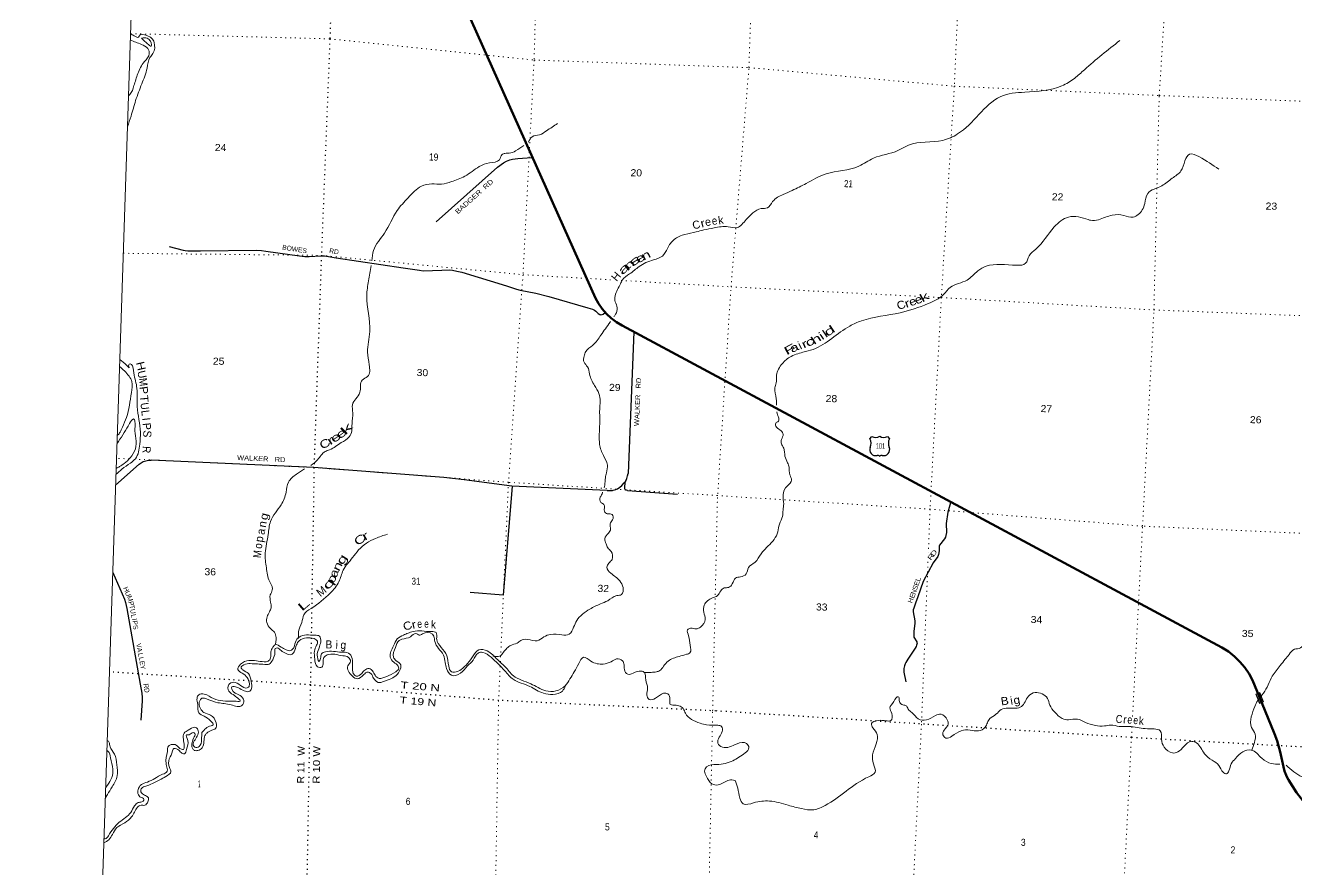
# Model space of a CAD drawing. Header units: feet. Extents: x -751810 to -497223, y -177792 to 12311.
# Drawn here: x -751810 to -720252, y -112651 to -91709 of the extents above; entities that cross this region are included whole.
import ezdxf
from ezdxf.enums import TextEntityAlignment as Align

# ---------------------------------------------------------------- set-up
doc = ezdxf.new("R2010")
doc.units = ezdxf.units.FT
doc.header["$LTSCALE"] = 80
doc.linetypes.add('DOTTED', pattern=[1.5, 0.3, -1.2])
for name, color, linetype, lineweight in [('16', 7, 'Continuous', 25), ('20', 7, 'Continuous', 70), ('29', 7, 'Continuous', 25), ('39', 7, 'Continuous', 13), ('4', 7, 'Continuous', 13), ('57', 7, 'Continuous', 13), ('6', 7, 'DOTTED', 25), ('7', 7, 'DOTTED', 13)]:
    doc.layers.add(name, color=color, linetype=linetype, lineweight=lineweight)
doc.layers.add('30', color=7, linetype='Continuous')
doc.layers.add('41', color=7, linetype='Continuous')

msp = doc.modelspace()

# ---------------------------------------------------------------- linework, layer by layer
at = {"layer": '16'}
for p, q in [((-730844.41, -101964.9), (-730793.1, -101906.14)), ((-730601.34, -101900.17), (-730601.62, -101900.37)), ((-730409.25, -101906.05), (-730357.86, -101964.9))]:
    msp.add_line(p, q, dxfattribs=at)
for centre, radius, start, end in [((-730702.02, -101748.48), 182.07, 239.97227, 303.45418), ((-730500.24, -101748.98), 181.52, 236.33975, 300.08743), ((-730500.25, -101748.48), 182.07, 236.54582, 236.59441), ((-730698.2, -102230.43), 151.42, 159.09177, 283.81923), ((-731037.39, -102075.53), 222.05, 332.97043, 29.75871), ((-730504.08, -102230.43), 151.42, 256.18077, 20.90823), ((-730164.89, -102075.53), 222.05, 150.24129, 207.02957)]:
    msp.add_arc(centre, radius, start, end, dxfattribs=at)
for centre, major_axis, start_param, end_param in [((-730642.86, -102429.25), (-19.56, 51.67), 4.95877769, 6.28318531), ((-730559.41, -102429.25), (19.56, 51.67), 0, 1.32637542)]:
    msp.add_ellipse(centre, major_axis=major_axis, ratio=0.929097, start_param=start_param, end_param=end_param, dxfattribs=at)
at = {"layer": '20'}
msp.add_lwpolyline([(-720021.85, -111038.9), (-720254, -110741.03), (-720453.75, -110420.54), (-720484.01, -110364.64), (-720509.7, -110310.02), (-720548.78, -110205.88), (-720576.75, -110098.24), (-720658.2, -109729.14), (-720734.14, -109456.56), (-720797.89, -109286.04), (-721116.81, -108510.88), (-721345.34, -107955.4), (-721429.59, -107797.68), (-721535.89, -107639.64), (-721658.13, -107493.58), (-721794.97, -107361.1), (-721944.9, -107243.64), (-722106.29, -107142.51), (-736994.33, -99155.25), (-737134.19, -99071.16), (-737264.49, -98972.91), (-737383.8, -98861.58), (-737490.83, -98738.39), (-737584.39, -98604.68), (-737658.18, -98472.66), (-741007.18, -90981.04)], dxfattribs=at)
at = {"layer": '29'}
for p, q in [((-740085.81, -95220.83), (-741611.59, -96579.82)), ((-736702.03, -99312.07), (-736846.04, -102820.83)), ((-736860.12, -103246.74), (-735617, -103339.39))]:
    msp.add_line(p, q, dxfattribs=at)
for points in [[(-740085.81, -95220.83), (-739943.46, -95116.38), (-739870.5, -95073.08), (-739785.16, -95042.14), (-739717.15, -95026.06), (-739587.29, -95007.5), (-739354.79, -94992.65), (-739227.82, -94987.1)], [(-748243.23, -97189.27), (-747891.63, -97282.93), (-747843.41, -97294.06), (-747776.63, -97299.01), (-747461.26, -97297.78), (-746081.12, -97282.93), (-745947.57, -97290.35), (-745838.73, -97307.67), (-745007.21, -97421.02), (-744872.42, -97442.06), (-744813.52, -97445.02), (-744765.28, -97441.31), (-744478.37, -97421.51), (-744385.63, -97422.75), (-744285.45, -97441.31), (-744097.47, -97471), (-742428.62, -97726.28)], [(-742428.62, -97726.28), (-742028.49, -97784.06), (-741934.51, -97793.96), (-741474.46, -97779.11), (-741291.43, -97774.16), (-741207.33, -97784.06), (-741098.5, -97803.86), (-740974.84, -97833.55), (-739866.76, -98170.1), (-739621.9, -98251.76), (-739530.38, -98274.04), (-739134.64, -98353.22), (-738818.05, -98432.41), (-737844.79, -98710.53)], [(-737844.79, -98710.53), (-737728.54, -98747.92), (-737680.92, -98770.82), (-737651.86, -98794.94), (-737587.55, -98854.33), (-737550.45, -98881.55), (-737543.65, -98883.42), (-737525.72, -98886.5), (-737495.42, -98883.42), (-737468.83, -98871.65), (-737418.28, -98826.82)], [(-749571.16, -103116.81), (-748984.96, -102592.29), (-748937.97, -102560.12), (-748883.55, -102530.42), (-748851.4, -102518.05), (-748789.56, -102500.72), (-748749.99, -102493.3), (-748691.6, -102493.99)], [(-741425.82, -102927.26), (-744645.63, -102676.05), (-748691.6, -102493.99)], [(-736878.3, -102950.48), (-736858.52, -102883.67), (-736846.04, -102820.83)], [(-737370.94, -103243.42), (-739733.28, -103139.01), (-740920.43, -102984.51), (-741425.82, -102927.26)], [(-739721.62, -103139.53), (-739947.46, -105846.77), (-740770.05, -105777.74)], [(-737370.94, -103243.42), (-737272.56, -103248.48), (-737236.07, -103242.91), (-737221.47, -103240.64), (-737185, -103230.12), (-737148.51, -103219.61), (-737113.28, -103205.37), (-737051.44, -103165.78), (-737006.92, -103126.19), (-736942.61, -103056.89), (-736923.43, -103029.06), (-736878.3, -102950.48)], [(-736860.12, -103246.74), (-736886.33, -103241.88), (-736902.41, -103234.46), (-736919.72, -103218.37), (-736925.91, -103203.52), (-736927.14, -103156.5), (-736917.25, -103064.94), (-736909.83, -103035.24), (-736902.41, -103015.45), (-736878.3, -102950.48)], [(-728839.97, -103554.87), (-728910.76, -103785.06), (-728950.33, -104062.23), (-728939.56, -104291.04), (-728955.64, -104364.06), (-728968.88, -104402.48), (-728991.15, -104444.55), (-729117.29, -104602.93), (-729127.18, -104622.73), (-729128.42, -104646.25), (-729128.42, -104745.24), (-729138.31, -104834.33), (-729159.34, -104887.52), (-729276.82, -105042.2), (-729524.16, -105507.44), (-729652.78, -105883.59), (-729712.76, -106037.86), (-729754.19, -106163.21), (-729769.03, -106210.23), (-729771.51, -106259.74), (-729729.45, -106477.49), (-729731.93, -106536.9), (-729751.72, -106744.77), (-729756.66, -106848.7), (-729751.72, -106883.36), (-729682.46, -107002.14), (-729675.66, -107020.05), (-729673.8, -107038), (-729676.9, -107059.65), (-729686.16, -107082.55), (-729695.45, -107112.85), (-729722.04, -107160.52), (-729900.12, -107427.78), (-729956.39, -107513.76), (-729973.09, -107547.79), (-729989.17, -107596.06), (-729997.82, -107628.22), (-730003.39, -107664.71), (-730004.01, -107713.59), (-729999.06, -107754.44), (-729956.63, -107993.45)], [(-749642.64, -105281.31), (-749353.51, -105945.45), (-749326.3, -106027.11), (-749294.14, -106173.12), (-748957.76, -108053.87), (-748923.13, -108271.64), (-748908.29, -108380.53), (-748908.29, -108464.67), (-748948.08, -108945.79)]]:
    msp.add_lwpolyline(points, dxfattribs=at)
at = {"layer": '39'}
for points in [[(-749201.06, -91909.82), (-749196.85, -91913.69), (-749113.64, -91964.33), (-748997.97, -91994.65), (-748989.48, -91970.77), (-748798.82, -91960.48), (-748667.92, -92031.17), (-748615.76, -92130.38), (-748643.26, -92404.37), (-748717.36, -92501.1), (-748790.83, -92768.17), (-748920.87, -93158.37), (-749073.44, -93572.17), (-749187.33, -93956.67), (-749277.37, -94221.22)], [(-749206.53, -92072.71), (-748929.49, -92180.34), (-748771.17, -92283.63), (-748733.6, -92410.61), (-748855.77, -92606.59), (-749018.05, -92903.98), (-749114.16, -93200.67), (-749219.54, -93422.06), (-749238.69, -93443.77), (-749242.46, -93449.42), (-749252.19, -93458.42)], [(-748924.42, -92026.15), (-748784.07, -92024.89), (-748703.42, -92102.62), (-748680.85, -92177.2), (-748687.77, -92223.15), (-748729.54, -92206.3), (-748824.13, -92124.3), (-748893.04, -92060.83), (-748924.42, -92026.15)], [(-724638.53, -92081.27), (-725519, -92807.43), (-725765.81, -93021.01), (-726080.21, -93205.21), (-726999.5, -93363.53), (-727597.06, -93472.05), (-728137.22, -93920.33), (-728665.99, -94400.9), (-729038.02, -94559.93), (-729884.38, -94679.6), (-730147.68, -94814.7), (-730754.8, -95001.18), (-731119.61, -95200.43), (-731933.33, -95392.87), (-732425.15, -95627.7), (-732775.45, -95803.18), (-732995.87, -95899.05), (-733260.08, -96080.23), (-733389.47, -96235.99), (-733544.13, -96251), (-733746.8, -96361.24), (-733918.47, -96526.2), (-734140.92, -96724.22), (-734361.03, -96703.88), (-734712.4, -96731.06), (-734968.01, -96782.15), (-735157.45, -96832.54), (-735437.31, -96893.19), (-735702.42, -97018.24), (-735871.2, -97239.36), (-735993.25, -97429.33), (-736213.59, -97521.19), (-736573.79, -97690.47), (-736809.99, -97874.2), (-736991.41, -98024.94), (-737035.36, -98118.25), (-737110.33, -98259.05), (-737169.67, -98420.2), (-737166.52, -98564.53), (-737117.37, -98713.78), (-737158.67, -98875.28), (-737199.19, -98932.65)], [(-738600.17, -94142.1), (-738870.39, -94323.16), (-739046.72, -94419.89), (-739230.16, -94470.4), (-739323.35, -94601.82)], [(-739434.11, -94686.43), (-739640.07, -94821.05), (-739799.62, -94880.04), (-739903.9, -94882), (-739978.8, -94918.61), (-740041.35, -95039.62), (-740289.51, -95118.91), (-740541.91, -95210.15), (-740901.54, -95451.57), (-741230.93, -95583.38), (-741476.72, -95644.69), (-741721.2, -95639.9), (-741974.89, -95695.04), (-742309.43, -95985.05), (-742580.32, -96300.35), (-742894.14, -96859.27), (-743167.3, -97288.74), (-743210.48, -97546.75)], [(-722184.09, -95273.34), (-722675.09, -94963.15), (-722906.43, -94902.51), (-723021.91, -95064.56), (-723123.2, -95319.06), (-723339.32, -95501.18), (-723595.59, -95686.51), (-723946.21, -95878.02), (-724021.29, -96125.02), (-724084.63, -96286.09), (-724312.7, -96463.96), (-724540.39, -96421.43), (-724826.95, -96415.81), (-725171.97, -96527.28), (-725366.75, -96543.5), (-725422.54, -96526.37), (-725912.43, -96462.67), (-726268.13, -96708.18), (-726728.16, -97260.23), (-726889.81, -97425.38), (-726977.64, -97608.01), (-727201.19, -97659.74), (-727959.47, -97684.95), (-728162.21, -97799.2), (-728433.32, -98024.33), (-728845.86, -98204.6), (-729019.86, -98385.54), (-729401.21, -98610.51), (-730093.34, -98837.4), (-731055.55, -99036.96), (-731344.78, -99165.55), (-732254.41, -99744.85), (-732510.46, -99817.98), (-732835.64, -99939.85), (-733047.95, -100132.07), (-733165.99, -100422.31), (-733171.02, -100574.5), (-733203.58, -100700.1), (-733170.85, -100969.25), (-733161.39, -101132.75)], [(-743229.78, -97668.31), (-743290.6, -98045.77), (-743335.97, -98411.57), (-743261.47, -99302.72), (-743317.71, -99812.59), (-743273.95, -100132.05), (-743315.75, -100419.78), (-743449.76, -100505.32), (-743505.95, -100810.8), (-743692.48, -101117.73), (-743680.43, -101318.35), (-743701.88, -101590.45), (-743709.31, -101762.63), (-743768.53, -101917.77), (-743967.78, -102058.13), (-744258, -102236.8), (-744369.13, -102280.71), (-744555.59, -102483.44), (-744722.97, -102623.73)], [(-737282.91, -99051.18), (-737296.87, -99070.95), (-737521.79, -99393.16), (-737729.29, -99645.58), (-737894.75, -99800.64), (-737941.07, -99911.94), (-737942.01, -100060.2), (-737854.18, -100180.15), (-737803.54, -100355.47), (-737680.91, -100640.41), (-737570.62, -100840.95), (-737552.42, -101236.06), (-737551.49, -101592.75), (-737553.63, -102103.68), (-737460.89, -102380.02), (-737361.35, -102616.41), (-737383.17, -102806.35), (-737411.69, -102930.02), (-737427.46, -103118.07), (-737442.93, -103182.03)], [(-749468.14, -99997.22), (-749278.64, -100162.66), (-749235.27, -100199.58), (-749245.94, -100131.24), (-749207.39, -100107.95), (-749130.34, -100265.76), (-749047.97, -100660.12), (-749031.87, -101161.38), (-748954.36, -101800.11), (-748970.27, -102096.36), (-749079.68, -102456.9), (-749204.11, -102564.68), (-749415.67, -102718.83), (-749562.34, -102849.27)], [(-749473.84, -100168.91), (-749237.41, -100407.93), (-749165.97, -100545.59), (-749177.4, -100817.88), (-749301.93, -101434.62), (-749402.89, -101673.1), (-749461.55, -101800.19), (-749515.22, -101869), (-749530.37, -101881.79)], [(-733154.08, -101296.88), (-733136.65, -101366.67), (-733104.25, -101451.47), (-733117.79, -101527.35), (-733182.91, -101576.17), (-733162.82, -101674.75), (-733050.35, -101765.12), (-732999.96, -101852.27), (-733036.58, -101979.8), (-733040.77, -102089.92), (-732984.69, -102193.22), (-732952.6, -102394.22), (-732887.77, -102561.81), (-732851.81, -102668.72), (-732831.5, -102857.47), (-732790.01, -102988.53), (-732893.07, -103130.79), (-733001.81, -103357.09), (-732984.19, -103579.85), (-733001.24, -103731.81), (-733014.37, -103887.85), (-733090.37, -104080.73), (-733128.26, -104272.35), (-733367.77, -104622.33), (-733548.06, -104817.17), (-733700.61, -105028.59), (-733855.49, -105155.8), (-733918.84, -105316.87), (-734060.66, -105392.24), (-734177.45, -105418), (-734260.55, -105564.66), (-734354.49, -105650.98), (-734461.01, -105664.93), (-734548.58, -105733.34), (-734625.15, -105854.07), (-734750.55, -105909.73), (-734956.65, -106092.04), (-734970.09, -106264.11), (-734933.6, -106445.16), (-735049.6, -106633.25), (-735156.76, -106679.24), (-735294.76, -106662.51), (-735369.7, -106701.12), (-735344.63, -106851.89), (-735309.21, -107087.03), (-735310.87, -107271.35), (-735393.83, -107309.8), (-735583.31, -107362.19), (-735852.22, -107477.15), (-735967.03, -107605.15), (-736063.45, -107715.47), (-736144.2, -107743.95), (-736276.82, -107759.38), (-736435.98, -107764.76)], [(-749537.15, -102088.29), (-749262.06, -101647.8), (-749173.07, -101507.28), (-749126.22, -101470.12), (-749089.34, -101530.96), (-749092.88, -101709.23), (-749065.68, -101954.22), (-749078.87, -102214.46), (-749207.54, -102434.36), (-749356.69, -102575.71), (-749470.46, -102651.63), (-749557.36, -102697.9)], [(-744880.44, -102711.25), (-744880.88, -102711.51), (-745081.94, -102841.83), (-745278.3, -103038.36), (-745339.42, -103289.64), (-745461.94, -103603.84), (-745724.65, -104011.48), (-745783.28, -104338.95), (-745856.52, -104796.39), (-745827.78, -105165.65), (-745748.18, -105497.84), (-745686.61, -105627.29), (-745680.18, -105707.56), (-745730.91, -105838.82), (-745722.35, -106013.32), (-745711.11, -106153.81), (-745753.26, -106257.18), (-745809.87, -106382.31), (-745816.67, -106522.44), (-745727.39, -106670.47), (-745629.03, -106764.57), (-745587.53, -106895.63), (-745595.93, -107015.69), (-745612.61, -107071.12)], [(-737479.74, -103291.1), (-737493.8, -103329.17), (-737537.59, -103414.48), (-737524.07, -103540.98), (-737448.96, -103594.55), (-737432.3, -103765.2), (-737363.32, -103824.67), (-737239.36, -103841.12), (-737232.01, -103975.52), (-737292.11, -104074.53), (-737282.6, -104200.96), (-737336.81, -104306.1), (-737425.76, -104444.62), (-737396.17, -104569.44), (-737350.07, -104670.53), (-737269.58, -104756.27), (-737245.47, -104955.12), (-737325.53, -105049.73), (-737375.66, -105150.94), (-737278.29, -105295.12), (-737053.62, -105489.88), (-736972.73, -105655.78), (-737010.22, -105827.37), (-737129.05, -105855.1), (-737354.07, -105980.94), (-737536.06, -106059.53), (-737797.23, -106188.66), (-738123.67, -106474.82), (-738199.04, -106635.65), (-738308.79, -106811.84), (-738489.54, -106828.34), (-738767.97, -106816.87), (-738937.61, -106879.67), (-739101.84, -106972.63), (-739343.76, -106939.84), (-739512.76, -106970.59), (-739602.25, -107034.96), (-739761.68, -107087.95), (-739855.33, -107160.25)], [(-742822.17, -104330.85), (-743116.93, -104435.29), (-743537.6, -104721.6), (-743687.71, -104911.02), (-743920.48, -105225.07), (-744028.38, -105509.5), (-744240.44, -105789.88), (-744717.16, -106173.28), (-744900.74, -106331.99), (-744946.61, -106521.46), (-745029.22, -106744.26), (-745027.08, -106838.48), (-745035.73, -106894.99)], [(-721126.45, -108342.89), (-721073.39, -108275.74), (-720854.49, -107853.22), (-720656.82, -107590.58), (-720533.36, -107430.7), (-720438.83, -107314.32), (-720305.98, -107186.68), (-720154.93, -107151.57), (-720036.24, -107029.66), (-719882.27, -106948.52), (-719837.71, -106825.15), (-719847.28, -106600.54), (-719825.32, -106302.4), (-719743.23, -106005.44), (-719630.1, -105961.57)], [(-738406.46, -108094.36), (-738639.5, -108220.04), (-738894, -108215.06), (-739265.43, -108041.46), (-739696.49, -107842.65), (-739904.49, -107616.16), (-740091.44, -107440.17), (-740345.8, -107226.79), (-740551.77, -107200.71), (-740694.99, -107346.18), (-740831.07, -107535.88), (-740990.44, -107687.05), (-741158.16, -107753.9), (-741230.1, -107742.47), (-741301.46, -107600.8), (-741350.55, -107347.36), (-741486.72, -107138.3), (-741599.09, -106941.73), (-741596.98, -106835.57), (-741611.77, -106773.16), (-741729.53, -106746.81), (-742184.43, -106742.43), (-742310.49, -106785.71), (-742425.27, -106832.75), (-742577.08, -106926.57), (-742670.76, -107101.07), (-742750.48, -107380.04), (-742666.74, -107503.91), (-742558.48, -107604.22), (-742543.44, -107654.61), (-742617.34, -107741.33), (-742840.28, -107863.2), (-742937.14, -107895.37), (-743031.61, -107907.54), (-743130.33, -107831.47), (-743192.3, -107722.05), (-743277.4, -107666.28), (-743386.37, -107702.22), (-743460.14, -107782.93), (-743595.88, -107854.41), (-743670.63, -107782.81), (-743691.57, -107626.1), (-743699.37, -107413.55), (-743790.93, -107279.5), (-743960.91, -107258.14), (-744363.65, -107248.24), (-744458.87, -107298.47), (-744485.23, -107414.18), (-744526.74, -107485.5), (-744553.6, -107424.86), (-744556.31, -107258.49), (-744496.62, -107079.32), (-744481.37, -106917.31), (-744512.31, -106860.6), (-744622.09, -106836.4), (-745013.93, -106882.83), (-745106.58, -107005.25), (-745176.33, -107186.23), (-745229.07, -107217.25), (-745337, -107201.11), (-745461.9, -107130.53), (-745609.11, -107073.55), (-745666.46, -107134.54), (-745714.86, -107249.81), (-745721.85, -107399.96), (-745783.64, -107482.91), (-745884.16, -107496.97), (-746260.38, -107463.55), (-746466.69, -107555.69), (-746535.41, -107684.59), (-746427.06, -107780.89), (-746300.92, -107889.56), (-746247.84, -108042.89), (-746269.47, -108122.62), (-746308.02, -108145.91), (-746469.19, -108084.64), (-746648.02, -108004.99), (-746761.44, -108062.88), (-746756.69, -108227.29), (-746618.49, -108334.2), (-746509.98, -108422.49), (-746478.64, -108459.17), (-746480.92, -108473.15), (-746535.14, -108478.1), (-746671.33, -108471.42), (-747139.17, -108408.15), (-747371.52, -108297.4), (-747506.18, -108314.8), (-747549.94, -108398.1), (-747533.05, -108556.73), (-747501.08, -108763.75), (-747372.41, -108846.42), (-747204.47, -108969.94), (-747152.16, -109061.14), (-747196.68, -109082.31), (-747332.3, -109147.78), (-747432.64, -109254.02)], [(-738406.46, -108094.36), (-738479.19, -108223.19), (-738715.36, -108304.72), (-738949.38, -108278.09), (-739290.75, -108105.09), (-739698.25, -107930.79), (-739908.56, -107720.27), (-740250.72, -107384.95), (-740452.77, -107262.76), (-740571.36, -107278.47), (-740695.14, -107454.38), (-740838.36, -107599.86), (-741008.31, -107778.87), (-741235.86, -107830.52), (-741354.88, -107665.88), (-741387.92, -107512.95), (-741432.39, -107329.73), (-741646.17, -106990.9), (-741667.71, -106864.24), (-741706.75, -106811.38), (-741953.16, -106802.54), (-742034.03, -106837.02), (-742075.64, -106812.16), (-742117.36, -106793.31), (-742251.25, -106872.84), (-742460.97, -106934.86), (-742533.79, -106967.5), (-742621.42, -107140.11), (-742674.29, -107379.53), (-742611.84, -107464.91), (-742493.64, -107569.42), (-742522.75, -107723.15), (-742652.03, -107872.9), (-742826, -107951.65), (-742920.82, -107981.85), (-743005.62, -108012.25), (-743165.87, -107904.91), (-743231.73, -107789.41), (-743311.17, -107751.78), (-743410.64, -107813.95), (-743569.1, -107919.05), (-743692.02, -107850.52), (-743803.27, -107597.86), (-743736.76, -107478.94), (-743791.04, -107385.7), (-743926.59, -107346.97), (-744321.12, -107327.22), (-744398.5, -107387.82), (-744417.12, -107517.7), (-744449.41, -107629.28), (-744559.43, -107617.11), (-744625.86, -107429.45), (-744633.98, -107232.92), (-744580.9, -107083.68), (-744560.95, -106987.89), (-744643.84, -106922.14), (-744829.93, -106904.47), (-745011.72, -106973.04), (-745079.92, -107075.9), (-745141.53, -107251.03), (-745211.02, -107317.8), (-745332.74, -107289.36), (-745461.64, -107218.71), (-745560.57, -107152.65), (-745609.02, -107169.73), (-745616.9, -107263.76), (-745670.62, -107445.05), (-745760.99, -107553.49), (-745867.39, -107561.42), (-746227.86, -107542.33), (-746384.77, -107569.32), (-746454.41, -107644.1), (-746413.37, -107697), (-746274.88, -107789.88), (-746204.6, -107985.63), (-746198.09, -108162.09), (-746259.64, -108233.02), (-746377.55, -108214.68), (-746516.51, -108145.83), (-746624.04, -108109.66), (-746684.32, -108116.5), (-746683.43, -108172.62), (-746482.18, -108334.86), (-746388.38, -108456.93), (-746434.9, -108578.25), (-746703.26, -108564.98), (-747028.95, -108510.5), (-747299.85, -108423.04), (-747427.74, -108402.5), (-747474.75, -108447.66), (-747462.9, -108658.29), (-747376.55, -108752.16), (-747211.5, -108819.52), (-747076.98, -109010.51), (-747091.87, -109154.49), (-747184.84, -109192.75), (-747308.56, -109264.46)], [(-739855.33, -107160.25), (-739941.45, -107256.75), (-740037.66, -107357.06), (-740108, -107365.7), (-740201.82, -107345.83)], [(-734193.04, -110437.22), (-734341.29, -110432.31), (-734608.28, -110551.32), (-734766.11, -110524.18), (-734900.8, -110341.2), (-734950.31, -110209.98), (-734900.03, -110100.76), (-734646.34, -110045.61), (-734247.49, -109949.23), (-733942.92, -109754.82), (-733848.15, -109626.43), (-733904.24, -109523.14), (-734142.94, -109530.48), (-734507.4, -109611.51), (-734617.75, -109515.17), (-734584.79, -109369.53), (-734513.78, -109226.65), (-734525.3, -109100.19), (-734618.97, -109072.3), (-734897.36, -109058.83), (-735058.96, -109019.6), (-735422.94, -108774.01), (-735480.75, -108656.66), (-735587.61, -108586.43), (-735733.61, -108569.55), (-735799.5, -108556.23), (-735809.22, -108439.82), (-735858.33, -108288.57), (-735966.39, -108278.44), (-736167.24, -108398.74), (-736324.19, -108427.73), (-736382.19, -108320.39), (-736362.86, -108154.45), (-736408.81, -107945.15), (-736439.29, -107764.21), (-736518.7, -107724.59), (-736886.85, -107789.51), (-736927.73, -107728.59), (-736946.71, -107573.93), (-736986.72, -107468.95), (-737134.22, -107425.98), (-737265.87, -107493.53), (-737467.49, -107551.7), (-737768.77, -107479.67), (-737953.3, -107383.88), (-738074.64, -107537.8), (-738290.77, -107922.3), (-738406.46, -108094.36)], [(-720666.87, -110032.02), (-720879.51, -110018.84), (-721113.5, -109890.01), (-721378.04, -109684.45), (-721585.4, -109728.48), (-721767.1, -109893.24), (-721871.93, -110023.43), (-721931.66, -110204.61), (-721991.21, -110275.58), (-722074.66, -110237.87), (-722179.56, -110069.5), (-722347.35, -109937.97), (-722540.58, -109775.88), (-722737.72, -109507.52), (-722853.27, -109471.19), (-723046.08, -109589.64), (-723203.29, -109732.84), (-723332.09, -109758.37), (-723541.68, -109611.99), (-723605.99, -109418.37), (-723635.92, -109209.39), (-723785.26, -109158.37), (-724009.7, -109153.97), (-724405.52, -109098.12), (-724652.8, -109100.27), (-724863.94, -109065.09), (-725020.76, -109088.07), (-725247.05, -109075.62), (-725496.1, -108998.6), (-725690.93, -108916.63), (-725917.85, -108936.23), (-726069.56, -108903.2), (-726254.86, -108745.28), (-726377.64, -108568.54), (-726432.49, -108403.16), (-726568.61, -108292.28), (-726744.36, -108258.78), (-726908.59, -108351.75), (-727084.06, -108606.8), (-727229.22, -108648.04), (-727582.66, -108679.18), (-727715.35, -108798.81), (-727869.84, -108906), (-727926.01, -109009.09), (-727980.34, -109120.24), (-728148.54, -109211.12), (-728358.59, -109188.97), (-728575.5, -109208.77), (-728808.62, -109338.45), (-728957.98, -109389.63), (-729032.58, -109310.02), (-729004.18, -109192.35), (-728901.11, -109050.1), (-728922.97, -108939.46), (-729078.49, -108796.15), (-729219.52, -108831.46), (-729442.15, -108937.3), (-729644.14, -108913.31), (-729801.35, -108753.93), (-729895.87, -108667.92), (-729940.32, -108584.89), (-730024.17, -108567.22), (-730112.63, -108479.32), (-730120.94, -108392.99), (-730140.42, -108364.56), (-730251.02, -108482.62), (-730348.36, -108639.01), (-730302.97, -108776.16), (-730328.6, -108956), (-730442.94, -108959.77), (-730641.25, -108951.88), (-730805.2, -109030.82), (-730769.19, -109135.72), (-730664.17, -109298.08), (-730686.82, -109530.08), (-730776.52, -109806.85), (-730754.81, -110025.69), (-730716.91, -110236.83), (-730871.44, -110346.02), (-731956.19, -111062.16), (-732238.89, -111164.83), (-732541.09, -111138.87), (-732872.18, -111054.23), (-733341.23, -110950.86), (-733733.03, -110995.28), (-733992.06, -111016.25), (-734071.55, -110880.44), (-734126.69, -110628.88), (-734193.04, -110437.22)], [(-721365.5, -109688.08), (-721300.15, -109497.62), (-721275.97, -109289.7), (-721367.01, -109129.61), (-721375.66, -108858.93), (-721288.41, -108604.15), (-721215.28, -108455.3), (-721126.45, -108342.89)], [(-747432.64, -109254.02), (-747435.95, -109420.27), (-747499.69, -109601.36), (-747604.13, -109611.34), (-747647.02, -109550.39), (-747598.5, -109429.1), (-747531.91, -109306.17), (-747516.57, -109240.35), (-747560.59, -109135.29), (-747604.35, -109118.4), (-747766.22, -109193.38), (-747867.89, -109265.53), (-747888.91, -109415.4), (-747866.29, -109588.17), (-747887.92, -109667.9), (-747936.01, -109666.95), (-748066.28, -109564.21), (-748188.28, -109549.8), (-748255.21, -109588.56), (-748285.85, -109718.21), (-748317.83, -110016.15), (-748288.24, -110140.96), (-748291.64, -110211.03), (-748403.41, -110286.99), (-748782.12, -110479.95), (-748929.72, -110543.18), (-749012.43, -110669.8), (-749016.31, -110763.91), (-748940.02, -110859.58), (-748878.46, -110888.84), (-748869.28, -110931.1), (-748920.17, -110970.18), (-749010.79, -110990.44), (-749098.51, -111066.87), (-749193.99, -111231.32), (-749479.56, -111478.2), (-749626.95, -111631.61), (-749750.81, -111811.53), (-749830.48, -111886.11), (-749860.57, -111879.92)], [(-747308.56, -109264.46), (-747351.83, -109323.73), (-747376.86, -109473.52), (-747424.14, -109632.9), (-747527.61, -109695), (-747617.79, -109693.23), (-747664.85, -109640.21), (-747674.04, -109497.76), (-747617.11, -109356.6), (-747601.45, -109274.75), (-747643.05, -109249.89), (-747746.37, -109303.98), (-747806.57, -109306.8), (-747781.26, -109445.56), (-747811.77, -109669.39), (-747864.1, -109780.58), (-747943.58, -109744.95), (-748028.35, -109673.16), (-748144.38, -109660.87), (-748157.28, -109704.7), (-748239.46, -109905.47), (-748235.7, -110119.95), (-748199.62, -110220.85), (-748324.33, -110342.64), (-748605.94, -110491.42), (-748793.94, -110569.89), (-748907.11, -110615.76), (-748946.7, -110691.13), (-748925.81, -110749.65), (-748824.88, -110815.75), (-748757.91, -110875.17), (-748767.75, -110967.15), (-748845.7, -111055.8), (-748939.84, -111051.95), (-749029.13, -111106.31), (-749097.61, -111223.19), (-749176.14, -111341.88), (-749343.49, -111490.89), (-749538.3, -111609.3), (-749649.94, -111779.44), (-749738.73, -111909.95), (-749864.12, -111989.73)], [(-749780.67, -109459.12), (-749767.14, -109457.77), (-749738.64, -109485.35), (-749706.88, -109602.19), (-749602.26, -109784.59), (-749537.45, -110054.37), (-749532.77, -110322.97), (-749658.58, -110601.03), (-749774.59, -110789.12), (-749827.72, -110884.85)], [(-749788.41, -109694.32), (-749757.29, -109717.43), (-749696.31, -109876.92), (-749637.8, -110160.61), (-749661.86, -110362.52), (-749738.83, -110503.28), (-749814.77, -110614.95), (-749818.95, -110620.51)], [(-719167.3, -110513.26), (-719334.35, -110445.87), (-719472.71, -110346.97), (-719556.03, -110403.45), (-719631.65, -110476.11), (-719819.62, -110452.39), (-720116.33, -110352.4), (-720513.81, -110062.67)]]:
    msp.add_spline(points, degree=3, dxfattribs=at)
at = {"layer": '4'}
msp.add_lwpolyline([(-745759.2, 12310.88), (-714696.48, 11306.43), (-683632.43, 10344.71), (-652567.08, 9425.72), (-621500.49, 8549.46), (-590432.73, 7715.93), (-559363.85, 6925.15), (-528293.92, 6177.09), (-497222.97, 5471.78), (-501256.99, -177792.42), (-532580.02, -177081.38), (-563902.02, -176327.26), (-595222.97, -175530.05), (-626542.79, -174689.77), (-657861.41, -173806.4), (-689178.81, -172879.95), (-720494.9, -171910.43), (-751809.61, -170897.82)], close=True, dxfattribs=at)
msp.add_lwpolyline([(-745759.2, 12310.88), (-714696.48, 11306.43), (-683632.43, 10344.71), (-652567.08, 9425.72), (-621500.49, 8549.46), (-590432.73, 7715.93), (-559363.85, 6925.15), (-528293.92, 6177.09), (-497222.97, 5471.78), (-501256.99, -177792.42), (-532580.02, -177081.38), (-563902.02, -176327.26), (-595222.97, -175530.05), (-626542.79, -174689.77), (-657861.41, -173806.4), (-689178.81, -172879.95), (-720494.9, -171910.43), (-751809.61, -170897.82)], close=True, dxfattribs=at)
at = {"layer": '57'}
for points in [[(-721264.06, -108296.76), (-721166.94, -108256.85), (-721071.91, -108488.08), (-721169.03, -108527.99)], [(-721253.62, -108301.11), (-721171.29, -108267.28), (-721082.34, -108483.72), (-721164.67, -108517.55)]]:
    msp.add_lwpolyline(points, close=True, dxfattribs=at)
at = {"layer": '6'}
msp.add_line((-746258.27, -107971.95), (-749724.1, -107747.65), dxfattribs=at)
for points in [[(-744076.92, -86288.34), (-744090, -86728.65), (-744251.76, -92041.57), (-744462.81, -97413.64), (-744645.63, -102676.05), (-744714.33, -106830.18)], [(-744715.54, -106903.45), (-744734.84, -108070.54), (-744833.26, -113524.96), (-745027.82, -118672.93), (-745251.68, -124185.01), (-745428.48, -125280.17)], [(-718526.37, -109709.35), (-719172.41, -109661.55), (-724350.9, -109375.72), (-729490.26, -109045.36), (-734673.88, -108715.34), (-740061.49, -108454.68), (-744734.84, -108070.54), (-746206.87, -107975.27)]]:
    msp.add_lwpolyline(points, dxfattribs=at)
at = {"layer": '7'}
msp.add_line((-749233.45, -102463), (-749549.08, -102448.34), dxfattribs=at)
for points in [[(-724323.43, -108851.23), (-724076.22, -104131.14), (-723793.15, -98766.5), (-723663.33, -93446.94), (-723320.18, -88085.48), (-723258.49, -82764.59), (-723066.03, -80160.74)], [(-728344.99, -84329.25), (-728507.87, -87859.58), (-728748.7, -93217.04), (-729071.43, -98458.67), (-729350.27, -103711.18), (-729393.76, -104793.34)], [(-739019.82, -87240.95), (-739182.3, -92567.73), (-739456.61, -97894.47), (-739817.58, -103043.18), (-740018.81, -107507.86)], [(-735267.48, -125611.28), (-735338.61, -125202.84), (-735167.53, -120026.36), (-734874.77, -114880.32), (-734748.11, -108711.09), (-734630.16, -103445.58), (-734292.43, -98194.05), (-733847.49, -92754.43), (-733673.41, -87721.52)], [(-749197.62, -91912.96), (-744251.76, -92041.57), (-739182.3, -92567.73), (-733847.49, -92754.43), (-728748.7, -93217.04), (-723663.33, -93446.94), (-718435.24, -93657.6), (-718019.21, -93684.41)], [(-749381.09, -97361.16), (-744462.81, -97413.64), (-739456.57, -97892.47), (-737281.71, -98019.48)], [(-737023.24, -98034.57), (-734292.43, -98194.05), (-729708.85, -98426.36)], [(-729394.44, -98442.3), (-729071.43, -98458.67), (-723793.15, -98766.5), (-718767.26, -98963.17), (-718187.04, -98987.43)], [(-718357.96, -104388.11), (-718974.78, -104359.35), (-724076.22, -104131.14), (-729350.27, -103711.18), (-734625.91, -103371.35), (-739817.58, -103043.18), (-744645.63, -102676.05), (-749090.47, -102469.65)], [(-729402.72, -105016.1), (-729564.49, -109041.11), (-729854.06, -114732.24), (-730065.71, -120196.64), (-730276.94, -125314.05), (-730075.41, -125778.71)], [(-740023.29, -107607.17), (-740061.49, -108454.68), (-740158.16, -114426.12), (-740225.08, -119606.64), (-740505.56, -124841.09), (-740740.04, -125433.52)], [(-725086.37, -125938.49), (-725165.96, -125566.5), (-724903.23, -120317.68), (-724639.54, -115020.78), (-724350.9, -109375.72), (-724334.46, -109061.94)]]:
    msp.add_lwpolyline(points, dxfattribs=at)

# ---------------------------------------------------------------- texts
at = {"layer": '16', "width": 0.6}
msp.add_text('101', height=140, dxfattribs=at).set_placement((-730581.55, -102211.94), align=Align.CENTER)
at = {"layer": '30'}
for s, rotation, width, p in [('BADGER  RD', 41.691, 1.2, (-741075.57, -96397.01)), ('BOWES', 350.958, 0.95, (-745441.01, -97266.35)), ('RD', 351.025, 0.9, (-744274.71, -97353.75)), ('WALKER   RD', 87.65, 1.15, (-736577.81, -101650.36)), ('WALKER   RD', 357.424, 1.15, (-746555.84, -102489.99))]:
    msp.add_text(s, height=120, rotation=rotation, dxfattribs=dict(at, width=width)).set_placement(p)
for s, rotation, width, p in [('D', 52.783, 1.45, (-729213.01, -104834.18)), ('R', 52.783, 1.45, (-729281.59, -104924.48)), ('S', 71.122, 1.1, (-729660.19, -105673.45)), ('E', 71.122, 1.1, (-729623.5, -105566.17)), ('L', 71.122, 1.2, (-729589.58, -105466.93)), ('U', 293.526, 1.1, (-749318.81, -105830)), ('M', 288.429, 0.95, (-749268.81, -105942.7)), ('P', 282.422, 0.95, (-749242.37, -106062.98)), ('E', 68.754, 1.15, (-729733.06, -105879.26)), ('U', 280.14, 0.85, (-749199.99, -106256.44)), ('P', 280.14, 0.9, (-749146.41, -106539.3)), ('S', 280.14, 0.9, (-749131.48, -106650.45)), ('V', 280.14, 0.95, (-749051.2, -107104.18)), ('A', 280.14, 0.95, (-749033.05, -107212.1)), ('E', 280.14, 0.9, (-748969.96, -107537.18)), ('Y', 280.14, 0.9, (-748953.32, -107639.18)), ('R', 279.036, 0.8, (-748873.35, -108103.46)), ('D', 279.036, 0.8, (-748853.07, -108215.44))]:
    msp.add_text(s, height=120, rotation=rotation, dxfattribs=dict(at, width=width)).set_placement(p, align=Align.CENTER)
for s, rotation, p in [('H', 293.526, (-749363.31, -105720.35)), ('N', 71.122, (-729696.72, -105780.29)), ('H', 68.754, (-729778.09, -105994.67)), ('T', 280.14, (-749220.37, -106147.45)), ('L', 280.14, (-749180.35, -106371.15)), ('I', 280.14, (-749160.43, -106454.89)), ('L', 280.14, (-749008.39, -107332.21)), ('L', 280.14, (-748989.42, -107433.29))]:
    msp.add_text(s, height=120, rotation=rotation, dxfattribs=at).set_placement(p, align=Align.CENTER)
at = {"layer": '41'}
for s, rotation, p in [('C', 15.275, (-735129.37, -96749.38)), ('e', 12.058, (-734846.54, -96677.81)), ('k', 7.866, (-734533.02, -96636.43)), ('H', 49.648, (-737069.77, -98002.21)), ('U', 282.566, (-749012.97, -100388.92)), ('I', 276.88, (-748908.79, -101487.55)), ('P', 275.423, (-748892.54, -101665.47)), ('S', 264.763, (-748882.53, -101833.78)), ('p', 81.455, (-745908.78, -104466.58)), ('a', 80.219, (-745866.18, -104281.87)), ('M', 39.099, (-744400.61, -105823.34)), ('i', 357.792, (-744084.38, -107171.52)), ('i', 9.784, (-727313.53, -108557.65)), ('r', 357.472, (-724517.91, -109025))]:
    msp.add_text(s, height=200, rotation=rotation, dxfattribs=at).set_placement(p, align=Align.CENTER)
for s, rotation, width, p in [('r', 15.662, 1.2, (-734970.01, -96710.11)), ('e', 8.739, 0.9, (-734688.88, -96651.54)), ('s', 40.356, 2.15, (-736622.82, -97619.21)), ('e', 29.502, 1.45, (-736501.77, -97564.28)), ('n', 27.007, 1.5, (-736360.71, -97495.68)), ('a', 44.291, 2.1, (-736880.91, -97808.31)), ('n', 39.73, 1.95, (-736759.52, -97723.4)), ('e', 21.25, 1.25, (-729606.09, -98600.51)), ('k', 29.251, 1.65, (-729445.48, -98531.64)), ('C', 19.661, 1.1, (-730036.81, -98736.19)), ('r', 19.631, 1.35, (-729887.23, -98695.46)), ('e', 19.906, 1.2, (-729751.18, -98649.51)), ('i', 34.386, 1.45, (-731992.73, -99496.89)), ('l', 33.919, 1.35, (-731904.03, -99440.96)), ('d', 33.919, 1.8, (-731794.34, -99367.72)), ('F', 28.501, 1.75, (-732788.03, -99829.31)), ('a', 25.305, 1.45, (-732681.45, -99789.68)), ('i', 26.429, 1.2, (-732540.62, -99735.64)), ('r', 24.158, 1.45, (-732428.09, -99699.07)), ('c', 28.376, 1.6, (-732290.86, -99643.7)), ('h', 32.876, 1.65, (-732128.66, -99572.79)), ('H', 282.901, 1.15, (-749038.82, -100180.83)), ('M', 277.46, 0.9, (-748979.28, -100568.53)), ('P', 277.862, 1.1, (-748966.8, -100772.59)), ('T', 274.796, 1.1, (-748958.13, -100976.83)), ('U', 277.88, 0.9, (-748943.75, -101166.13)), ('L', 276.93, 0.95, (-748926.87, -101333.45)), ('k', 44.341, 2.25, (-743770.11, -101786.32)), ('r', 32.049, 1.75, (-744182.22, -102087.53)), ('e', 33.373, 1.6, (-744058.16, -102009.99)), ('e', 36.848, 1.7, (-743911.96, -101910.38)), ('R', 266.763, 0.9, (-748899.9, -102228.5)), ('C', 31.371, 1.35, (-744325.81, -102169.53)), ('g', 76.481, 1.15, (-745792.79, -103911.26)), ('n', 79.859, 1.05, (-745829.21, -104099.67)), ('C', 37.289, 1.5, (-743447.51, -104544.68)), ('r', 31.32, 1.7, (-743321.02, -104457.72)), ('M', 84.896, 0.85, (-745953.05, -104833.04)), ('o', 81.116, 0.9, (-745933.06, -104636.21)), ('n', 64.117, 1.45, (-743975.34, -105169.42)), ('g', 58.43, 1.65, (-743871.02, -105008.31)), ('p', 57.777, 1.65, (-744124.8, -105494.95)), ('a', 71.496, 1.25, (-744055.61, -105329.53)), ('o', 45.423, 2, (-744209.96, -105626.45)), ('L', 40.752, 1.95, (-744837.45, -106160.95)), ('C', 20.894, 1.15, (-742288.79, -106695.1)), ('r', 14.344, 1.2, (-742142.33, -106666.76)), ('e', 4.647, 0.8, (-742014.67, -106652.72)), ('e', 359.226, 0.75, (-741853.28, -106650.63)), ('k', 358.095, 0.9, (-741682.59, -106669.33)), ('B', 0.47, 0.95, (-744275.03, -107165.47)), ('g', 355.806, 0.95, (-743923.78, -107175.53)), ('B', 8.588, 1.1, (-727482.67, -108564.96)), ('g', 10.82, 1.1, (-727181.42, -108540.29)), ('C', 354.376, 0.85, (-724667.74, -109014.59)), ('e', 356.916, 0.8, (-724396.67, -109030.23)), ('k', 357.371, 0.9, (-724110.73, -109060.34)), ('e', 356.028, 0.8, (-724251.11, -109042.47))]:
    msp.add_text(s, height=200, rotation=rotation, dxfattribs=dict(at, width=width)).set_placement(p, align=Align.CENTER)
at = {"layer": '6'}
for s, rotation, width, p in [('T 20 N', 355.301, 1.4, (-742506.25, -108154.76)), ('T 19 N', 355.301, 1.3, (-742524.63, -108528.61)), ('R 11  W', 88.966, 1.1, (-744890.81, -110516.04)), ('R 10 W', 88.966, 1.2, (-744505.87, -110522.79))]:
    msp.add_text(s, height=175, rotation=rotation, dxfattribs=dict(at, width=width)).set_placement(p)
at = {"layer": '7'}
for s, width, p in [('24', 1.1, (-747108.56, -94822.3)), ('19', 0.9, (-741794.22, -95058.54)), ('20', 1.1, (-736789.14, -95448.62)), ('21', 0.85, (-731488.84, -95720.08)), ('22', 1.1, (-726328.86, -96045.97)), ('23', 1.1, (-721021.25, -96275.99)), ('25', 1.1, (-747157.22, -100123.13)), ('30', 1.1, (-742098.11, -100405.61)), ('29', 1.1, (-737322.01, -100774.16)), ('28', 1.1, (-731944.29, -101051.19)), ('27', 1.1, (-726608.59, -101301.07)), ('26', 1.1, (-721410.77, -101574.68)), ('36', 1.1, (-747366.09, -105346.73)), ('31', 0.85, (-742225.6, -105582.9)), ('32', 1.1, (-737608.11, -105760.19)), ('33', 1.1, (-732184.77, -106221.56)), ('34', 1.1, (-726854.39, -106533.36)), ('35', 1.1, (-721611.44, -106878.91)), ('1', 0.45, (-747531.07, -110612.93)), ('6', 0.9, (-742370.45, -111043.71)), ('5', 0.9, (-737423.06, -111678.69)), ('4', 0.9, (-732241.05, -111878.14)), ('3', 0.9, (-727096.6, -112061.11)), ('2', 0.9, (-721892.12, -112249.26))]:
    msp.add_text(s, height=175, rotation=358.877, dxfattribs=dict(at, width=width)).set_placement(p)

doc.saveas('drawing.dxf')
